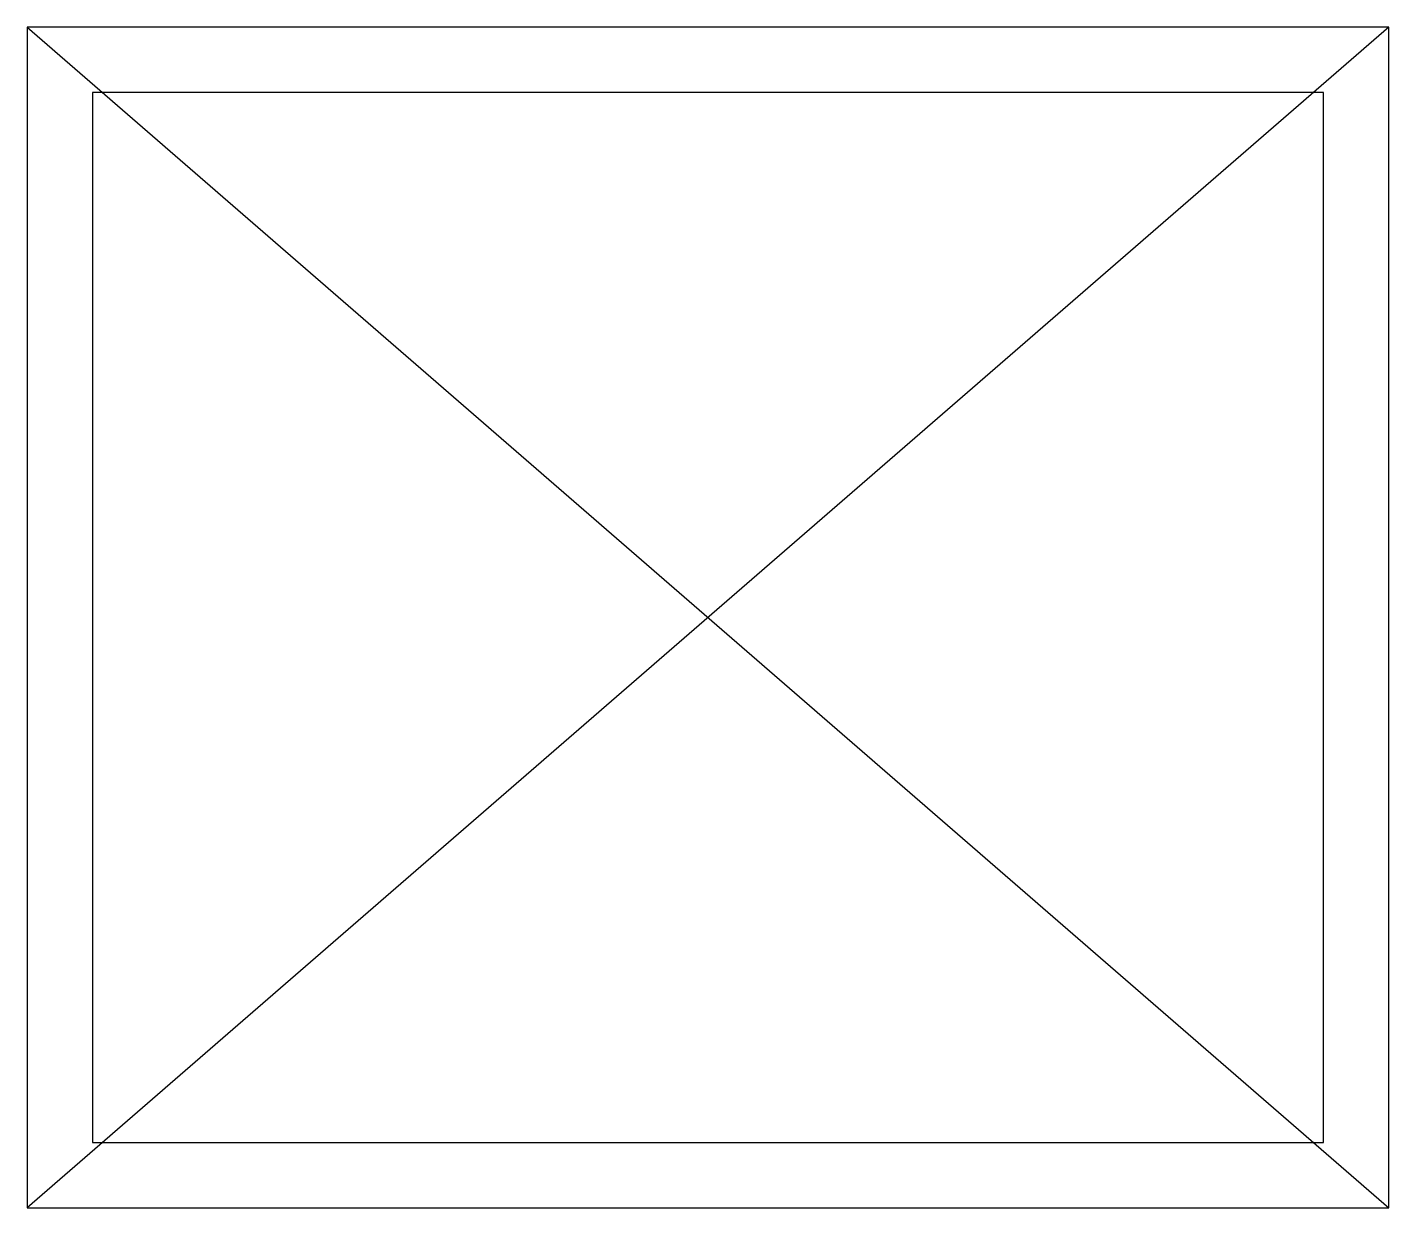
# Model space of a CAD drawing. Header units: millimetres. Extents: x -18.8 to 18.8, y -16.3 to 16.3.
import ezdxf

# ---------------------------------------------------------------- set-up
doc = ezdxf.new("R2010")
doc.units = ezdxf.units.MM
doc.layers.get('0').update_dxf_attribs({"linetype": 'CONTINUOUS'})

msp = doc.modelspace()

# ---------------------------------------------------------------- linework, layer by layer
for p, q in [((18.8, 16.3), (-18.8, -16.3)), ((-18.8, 16.3), (18.8, -16.3))]:
    msp.add_line(p, q)
for points in [[(18.8, 16.3), (-18.8, 16.3), (-18.8, -16.3), (18.8, -16.3)], [(-17, 14.5), (-17, -14.5), (17, -14.5), (17, 14.5)]]:
    msp.add_lwpolyline(points, close=True)

doc.saveas('drawing.dxf')
